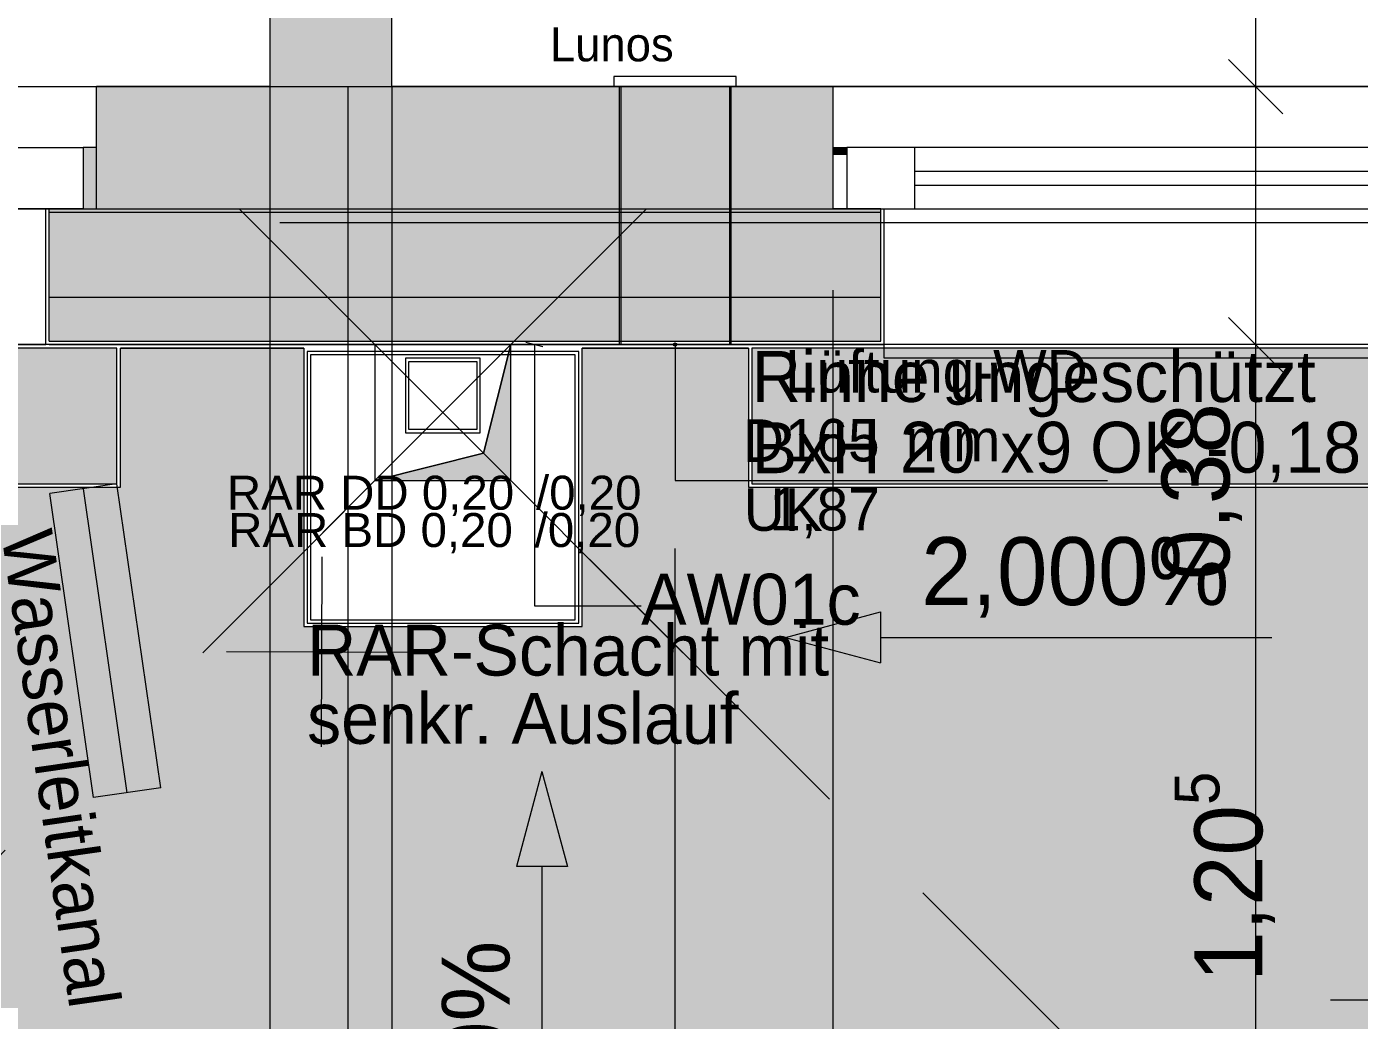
# Model space of a CAD drawing. Header units: metres. Extents: x -3.9 to 83, y -38 to 6.2.
# Drawn here: x 14.527 to 16.49, y -31.175 to -29.712 of the extents above; entities that cross this region are included whole.
import ezdxf

# ---------------------------------------------------------------- set-up
doc = ezdxf.new("R2010")
doc.units = ezdxf.units.M
doc.header["$MEASUREMENT"] = 0
for name, pattern in [('Achse', [0.004, 0.002, -0.001, 0, -0.001]), ('Baufluchtlinie', [0.013, 0.008, -0.005]), ('Punkt 1_1', [0.075, 0.025, -0.05]), ('Untersicht', [0.001, 0.0005, -0.0005])]:
    doc.linetypes.add(name, pattern=pattern)
for name, color, linetype in [('0._EG PP_2_000 Achsraster', 7, 'Continuous'), ('0._EG PP_2_110 Wand Aussen', 7, 'Continuous'), ('0._EG PP_2_120 Wand Innen tragend', 7, 'Continuous'), ('0._EG PP_2_210 Decke', 7, 'Continuous'), ('0._EG PP_2_220 Bodenaufbau', 7, 'Continuous'), ('0._EG PP_2_221 Bodenaufbau - Abdichtung', 7, 'Continuous'), ('0._EG PP_2_221 Bodenaufbau - Terrassenbelag', 7, 'Continuous'), ('0._EG PP_2_270 Deckendurchbruchsymbol', 7, 'Continuous'), ('0._EG PP_2_520 Fixeinbauten', 7, 'Continuous'), ('0._EG PP_2_611 Entwässerung', 7, 'Continuous'), ('0._EG PP_2_915 Allgemein Beschriftung.x', 7, 'Continuous'), ('0._EG PP_2_950 Polierplan Bemaßung', 7, 'Continuous'), ('0._EG PP_2_955 Polierplan Beschriftung', 7, 'Continuous'), ('0._EG PP_2_Gelände_Geländepunkt.verm', 7, 'Continuous')]:
    doc.layers.add(name, color=color, linetype=linetype)
doc.styles.add('ERSTELLTER_STIL_1', font='arial.ttf')
doc.styles.add('ERSTELLTER_STIL_2', font='')
doc.styles.get('ERSTELLTER_STIL_2').set_extended_font_data('Eurostile')

msp = doc.modelspace()

# ---------------------------------------------------------------- hatches: boundary and pattern name
at = {"layer": '0._EG PP_2_110 Wand Aussen', "linetype": 'Continuous', "lineweight": 13, "true_color": 0x3f7f02}
msp.add_hatch(color=76, dxfattribs=at).paths.add_polyline_path([(14.63, -29.8), (14.63, -29.89), (14.63, -29.98), (15.715, -29.98), (15.715, -29.89), (15.715, -29.8)])
at = {"layer": '0._EG PP_2_110 Wand Aussen', "linetype": 'Continuous', "lineweight": 13, "true_color": 0xff6400}
for points in [[(14.61, -29.98), (14.63, -29.98), (14.63, -29.89), (14.61, -29.89)], [(15.735, -29.9), (15.735, -29.89), (15.715, -29.89), (15.715, -29.9)], [(14.56, -29.985), (14.56, -30.11), (15.785, -30.11), (15.785, -29.985)], [(14.56, -30.11), (14.56, -30.175), (15.785, -30.175), (15.785, -30.11)]]:
    msp.add_hatch(color=30, dxfattribs=at).paths.add_polyline_path(points)
at = {"layer": '0._EG PP_2_110 Wand Aussen', "linetype": 'Continuous', "lineweight": 0, "true_color": 0x373737}
msp.add_hatch(color=250, dxfattribs=at).paths.add_polyline_path([(14.56, -29.985), (15.785, -29.985), (15.785, -29.98), (14.56, -29.98)])
at = {"layer": '0._EG PP_2_120 Wand Innen tragend', "linetype": 'Continuous', "lineweight": 13, "true_color": 0x3f7f02}
msp.add_hatch(color=76, dxfattribs=at).paths.add_polyline_path([(15.065, -29.8), (15.065, -25.775), (14.885, -25.775), (14.885, -29.8)])
at = {"layer": '0._EG PP_2_221 Bodenaufbau - Terrassenbelag', "linetype": 'Continuous', "lineweight": 0, "true_color": 0x111111}
msp.add_hatch(color=250, dxfattribs=at).paths.add_polyline_path([(9.8, -31.215), (9.87, -31.215), (9.87, -32.2451), (18.2062, -31.0466), (18.2099, -30.185), (18.0091, -30.185), (18.0091, -30.315), (17.85, -30.315), (17.85, -30.39), (15.59, -30.39), (15.59, -30.185), (15.345, -30.185), (15.345, -30.595), (14.935, -30.595), (14.935, -30.185), (14.665, -30.185), (14.665, -30.39), (12.755, -30.39), (12.755, -30.185), (12.52, -30.185), (12.52, -31.08), (12.535, -31.08), (12.535, -31.495), (12.125, -31.495), (12.125, -31.085), (11.99, -31.085), (11.99, -31.29), (10.08, -31.29), (10.08, -31.085), (9.8, -31.085)])
at = {"layer": '0._EG PP_2_270 Deckendurchbruchsymbol', "linetype": 'Continuous', "lineweight": 0, "true_color": 0x000000}
msp.add_hatch(color=18, dxfattribs=at).paths.add_polyline_path([(15.04, -30.38), (15.24, -30.38), (15.24, -30.18), (15.1996, -30.3396)])
at = {"layer": '0._EG PP_2_611 Entwässerung', "linetype": 'Continuous', "lineweight": 13, "true_color": 0x89cdad}
for points in [[(12.76, -30.385), (14.66, -30.385), (14.66, -30.185), (12.76, -30.185)], [(15.595, -30.385), (17.845, -30.385), (17.845, -30.185), (15.595, -30.185)]]:
    msp.add_hatch(color=123, dxfattribs=at).paths.add_polyline_path(points)
at = {"layer": '0._EG PP_2_950 Polierplan Bemaßung', "linetype": 'Continuous', "lineweight": 0, "true_color": 0x000000}
msp.add_hatch(color=18, dxfattribs=at).paths.add_polyline_path([(15.4795, -30.18), (15.4797, -30.181), (15.4803, -30.1818), (15.4811, -30.1823), (15.482, -30.1825), (15.483, -30.1823), (15.4838, -30.1818), (15.4843, -30.181), (15.4845, -30.18), (15.4843, -30.179), (15.4838, -30.1782), (15.483, -30.1777), (15.482, -30.1775), (15.4811, -30.1777), (15.4803, -30.1782), (15.4797, -30.179)])
at = {"layer": '0._EG PP_2_950 Polierplan Bemaßung', "linetype": 'Continuous', "lineweight": 13, "true_color": 0x6c6cff}
for points in [[(15.6446, -30.6111), (15.7845, -30.6486), (15.7845, -30.5736)], [(15.2859, -30.8083), (15.2484, -30.9482), (15.3234, -30.9482)]]:
    msp.add_hatch(color=171, dxfattribs=at).paths.add_polyline_path(points)

# ---------------------------------------------------------------- linework, layer by layer
at = {"layer": '0._EG PP_2_000 Achsraster', "color": 5, "linetype": 'Achse', "lineweight": 0, "ltscale": 1000}
for p, q in [((15, 3), (15, -36)), ((-1.5, -30), (21, -30))]:
    msp.add_line(p, q, dxfattribs=at)
at = {"layer": '0._EG PP_2_110 Wand Aussen', "color": 7, "linetype": 'Continuous', "lineweight": 13, "ltscale": 1000}
for p, q in [((12.98, -29.8), (14.63, -29.8)), ((14.63, -29.8), (14.63, -29.8)), ((17.865, -29.8), (15.715, -29.8)), ((15.715, -29.8), (15.715, -29.8)), ((14.51, -29.89), (14.61, -29.89)), ((14.61, -29.89), (14.61, -29.98)), ((15.835, -29.89), (15.735, -29.89)), ((15.735, -29.89), (15.735, -29.98)), ((16.795, -29.89), (15.835, -29.89)), ((15.835, -29.98), (15.835, -29.89)), ((16.795, -29.925), (15.835, -29.925)), ((15.835, -29.945), (16.795, -29.945)), ((14.61, -29.98), (14.51, -29.98)), ((14.555, -29.985), (14.555, -29.98)), ((14.56, -29.98), (14.555, -29.98)), ((14.56, -29.98), (14.555, -29.98)), ((14.56, -29.98), (14.555, -29.98)), ((14.555, -29.985), (14.555, -29.98)), ((14.555, -30.11), (14.555, -29.985)), ((14.555, -30.11), (14.555, -29.985)), ((14.56, -29.98), (14.63, -29.98)), ((14.56, -30.175), (14.56, -29.98)), ((14.56, -29.98), (14.63, -29.98)), ((14.56, -29.98), (14.63, -29.98)), ((14.56, -29.985), (15.785, -29.985)), ((15.785, -29.98), (15.715, -29.98)), ((15.785, -29.98), (15.715, -29.98)), ((15.785, -29.98), (15.715, -29.98)), ((15.735, -29.98), (15.835, -29.98)), ((15.785, -29.98), (15.79, -29.98)), ((15.785, -30.175), (15.785, -29.98)), ((15.785, -29.98), (15.79, -29.98)), ((15.785, -29.98), (15.79, -29.98)), ((15.79, -29.985), (15.79, -29.98)), ((15.79, -29.985), (15.79, -29.98)), ((15.79, -30.11), (15.79, -29.985)), ((15.79, -30.11), (15.79, -29.985)), ((15.835, -29.98), (16.795, -29.98)), ((14.555, -30.175), (14.555, -30.11)), ((14.555, -30.175), (14.555, -30.11)), ((15.79, -30.175), (15.79, -30.11)), ((15.79, -30.175), (15.79, -30.11)), ((13.055, -30.18), (14.555, -30.18)), ((14.555, -30.18), (14.555, -30.175)), ((14.555, -30.18), (14.555, -30.175)), ((14.56, -30.18), (14.555, -30.18)), ((14.555, -30.18), (14.555, -30.18)), ((14.56, -30.175), (15.785, -30.175)), ((15.785, -30.18), (15.79, -30.18)), ((15.79, -30.18), (15.79, -30.175)), ((15.79, -30.18), (15.79, -30.175)), ((15.79, -30.2), (15.79, -30.18)), ((17.79, -30.2), (15.79, -30.2))]:
    msp.add_line(p, q, dxfattribs=at)
at = {"layer": '0._EG PP_2_110 Wand Aussen', "color": 7, "linetype": 'Continuous', "lineweight": 18, "ltscale": 1000}
for p, q in [((14.63, -29.89), (14.63, -29.8)), ((14.63, -29.89), (14.63, -29.8)), ((15.715, -29.89), (15.715, -29.8)), ((15.715, -29.89), (15.715, -29.8)), ((14.63, -29.98), (14.63, -29.89)), ((14.63, -29.98), (14.63, -29.89)), ((14.63, -29.98), (14.63, -29.89)), ((15.715, -29.98), (15.715, -29.89)), ((15.715, -29.98), (15.715, -29.89)), ((15.715, -29.98), (15.715, -29.89)), ((14.63, -29.98), (15.715, -29.98))]:
    msp.add_line(p, q, dxfattribs=at)
at = {"layer": '0._EG PP_2_110 Wand Aussen', "color": 1, "linetype": 'Baufluchtlinie', "lineweight": 0, "ltscale": 1000}
msp.add_line((14.56, -30.11), (15.785, -30.11), dxfattribs=at)
at = {"layer": '0._EG PP_2_110 Wand Aussen', "color": 7, "linetype": 'Continuous', "lineweight": 18, "ltscale": 1000, "flags": 128}
for points in [[(14.885, -29.8), (14.63, -29.8)], [(15.3995, -29.8), (15.065, -29.8)], [(15.5645, -29.8), (15.3995, -29.8)], [(15.715, -29.8), (15.5645, -29.8)]]:
    msp.add_lwpolyline(points, dxfattribs=at)
at = {"layer": '0._EG PP_2_110 Wand Aussen', "color": 16, "linetype": 'Untersicht', "lineweight": 13, "ltscale": 1000, "true_color": 0x7e0000, "flags": 128}
for points in [[(15.3995, -29.8), (15.3995, -29.98)], [(15.5645, -29.98), (15.5645, -29.8)], [(15.3995, -29.98), (15.3995, -29.985)], [(15.3995, -29.985), (15.3995, -30.11)], [(15.5645, -29.985), (15.5645, -29.98)], [(15.5645, -30.11), (15.5645, -29.985)], [(15.3995, -30.11), (15.3995, -30.175)], [(15.5645, -30.175), (15.5645, -30.11)], [(15.3995, -30.175), (15.3995, -30.18)], [(15.5645, -30.18), (15.5645, -30.175)]]:
    msp.add_lwpolyline(points, dxfattribs=at)
at = {"layer": '0._EG PP_2_110 Wand Aussen', "color": 7, "linetype": 'Continuous', "lineweight": 13, "ltscale": 1000, "flags": 128}
for points in [[(14.61, -29.98), (14.63, -29.98), (14.63, -29.89), (14.61, -29.89)], [(15.735, -29.9), (15.715, -29.9), (15.715, -29.89), (15.735, -29.89)]]:
    msp.add_lwpolyline(points, close=True, dxfattribs=at)
for points in [[(14.56, -30.18), (15.3995, -30.18)], [(15.3995, -30.18), (15.5645, -30.18)], [(15.5645, -30.18), (15.785, -30.18)]]:
    msp.add_lwpolyline(points, dxfattribs=at)
at = {"layer": '0._EG PP_2_120 Wand Innen tragend', "color": 7, "linetype": 'Continuous', "lineweight": 18, "ltscale": 1000, "flags": 128}
for points in [[(14.885, -25.775), (14.885, -29.8)], [(15.065, -29.8), (15.065, -25.775)]]:
    msp.add_lwpolyline(points, dxfattribs=at)
at = {"layer": '0._EG PP_2_210 Decke', "color": 7, "linetype": 'Continuous', "lineweight": 13, "ltscale": 1000, "true_color": 0xf4f4f4, "flags": 128}
msp.add_lwpolyline([(5.305, -21.495), (0.1844, -21.495), (0.1967, -31.38), (9.535, -31.38), (9.535, -30.88), (12.385, -30.88), (12.385, -29.98), (18.7258, -29.98), (18.7621, -21.495), (12.465, -21.495), (12.465, -24.32), (13.0067, -24.32), (13.2326, -25.87), (9.875, -25.87), (7.875, -25.87), (7.875, -23.92), (5.305, -23.92)], close=True, dxfattribs=at)
at = {"layer": '0._EG PP_2_220 Bodenaufbau', "color": 7, "linetype": 'Continuous', "lineweight": 13, "ltscale": 1000, "true_color": 0xf4f4f4, "flags": 128}
for points in [[(0.3646, -21.675), (0.3765, -31.2), (9.355, -31.2), (9.355, -30.7), (12.205, -30.7), (12.205, -29.8), (18.5466, -29.8), (18.5814, -21.675), (12.645, -21.675), (12.645, -24.1), (10.05, -24.1), (10.05, -25.6), (11.19, -25.6), (11.19, -26.05), (7.695, -26.05), (7.695, -24.1), (5.125, -24.1), (5.125, -21.675)], [(0.5091, -33.33), (0.1991, -33.3299), (0.1997, -33.8043), (18.4106, -31.1861), (18.4149, -30.18), (12.515, -30.18), (12.515, -31.08), (9.665, -31.08), (9.665, -31.58), (0.5066, -31.58)], [(0.5091, -33.33), (0.1991, -33.3299), (0.1997, -33.8057), (18.5407, -31.1689), (18.5449, -30.18), (12.515, -30.18), (12.515, -31.08), (9.665, -31.08), (9.665, -31.58), (0.5066, -31.58)]]:
    msp.add_lwpolyline(points, close=True, dxfattribs=at)
at = {"layer": '0._EG PP_2_221 Bodenaufbau - Abdichtung', "color": 171, "linetype": 'Untersicht', "lineweight": 13, "ltscale": 1000, "true_color": 0x6c6cff, "flags": 128}
for points in [[(12.385, -29.98), (14.84, -29.98)], [(14.84, -29.98), (15.14, -30.28)], [(15.14, -30.28), (14.84, -29.98)], [(14.84, -29.98), (15.44, -29.98)], [(15.14, -30.28), (15.44, -29.98)], [(15.44, -29.98), (15.14, -30.28)], [(15.44, -29.98), (16.5475, -29.98)], [(15.14, -30.28), (13.4349, -31.9852)], [(13.4349, -31.9852), (15.14, -30.28)], [(16.4165, -31.5565), (15.14, -30.28)], [(15.14, -30.28), (16.4165, -31.5565)]]:
    msp.add_lwpolyline(points, dxfattribs=at)
at = {"layer": '0._EG PP_2_221 Bodenaufbau - Terrassenbelag', "color": 7, "linetype": 'Continuous', "lineweight": 18, "ltscale": 1000, "flags": 128}
for points in [[(14.665, -30.1848), (14.935, -30.1848)], [(14.665, -30.185), (14.935, -30.185)], [(14.665, -30.39), (14.665, -30.185)], [(14.935, -30.185), (14.935, -30.595)], [(15.345, -30.1848), (15.59, -30.1848)], [(15.345, -30.185), (15.59, -30.185)], [(15.345, -30.595), (15.345, -30.185)], [(15.59, -30.185), (15.59, -30.39)], [(12.755, -30.3898), (14.665, -30.3898)], [(12.755, -30.39), (14.665, -30.39)], [(15.59, -30.3898), (17.85, -30.3898)], [(15.59, -30.39), (17.85, -30.39)], [(14.935, -30.5948), (15.345, -30.5948)], [(14.935, -30.595), (15.345, -30.595)]]:
    msp.add_lwpolyline(points, dxfattribs=at)
at = {"layer": '0._EG PP_2_270 Deckendurchbruchsymbol', "color": 7, "linetype": 'Untersicht', "lineweight": 13, "ltscale": 1000}
for p, q in [((15.04, -30.38), (15.24, -30.18)), ((15.04, -30.18), (15.24, -30.38))]:
    msp.add_line(p, q, dxfattribs=at)
at = {"layer": '0._EG PP_2_270 Deckendurchbruchsymbol', "color": 7, "linetype": 'Continuous', "lineweight": 13, "ltscale": 1000, "flags": 128}
for points in [[(15.1996, -30.3396), (15.24, -30.18), (15.04, -30.18), (15.04, -30.38)], [(15.04, -30.38), (15.24, -30.38), (15.24, -30.18), (15.1996, -30.3396)]]:
    msp.add_lwpolyline(points, close=True, dxfattribs=at)
at = {"layer": '0._EG PP_2_270 Deckendurchbruchsymbol', "color": 7, "linetype": 'Untersicht', "lineweight": 13, "ltscale": 1000, "flags": 128}
msp.add_lwpolyline([(15.24, -30.38), (15.24, -30.18), (15.04, -30.18), (15.04, -30.38)], close=True, dxfattribs=at)
at = {"layer": '0._EG PP_2_520 Fixeinbauten', "color": 8, "linetype": 'Untersicht', "lineweight": 0, "ltscale": 1000, "flags": 128}
for points in [[(15.392, -29.785), (15.392, -29.8)], [(15.572, -29.785), (15.392, -29.785)], [(15.572, -29.8), (15.572, -29.785)], [(15.392, -29.8), (15.572, -29.8)], [(15.402, -29.8), (15.402, -30.18)], [(15.562, -29.8), (15.562, -30.18)], [(15.402, -30.18), (15.4059, -30.18), (15.4173, -30.18), (15.435, -30.18), (15.4573, -30.18), (15.482, -30.18), (15.5068, -30.18), (15.5291, -30.18), (15.5468, -30.18), (15.5581, -30.18), (15.562, -30.18)]]:
    msp.add_lwpolyline(points, dxfattribs=at)
at = {"layer": '0._EG PP_2_611 Entwässerung', "color": 7, "linetype": 'Continuous', "lineweight": 13, "ltscale": 1000}
for p, q in [((15.34, -30.19), (14.94, -30.19)), ((14.94, -30.19), (14.94, -30.59)), ((15.335, -30.195), (14.945, -30.195)), ((14.945, -30.195), (14.945, -30.585)), ((15.335, -30.585), (15.335, -30.195)), ((15.34, -30.59), (15.34, -30.19)), ((14.94, -30.59), (15.34, -30.59)), ((14.945, -30.585), (15.335, -30.585))]:
    msp.add_line(p, q, dxfattribs=at)
at = {"layer": '0._EG PP_2_611 Entwässerung', "color": 8, "linetype": 'Untersicht', "lineweight": 0, "ltscale": 1000}
for p, q in [((14.66, -30.385), (14.561, -30.3992)), ((14.7244, -30.8328), (14.66, -30.385)), ((14.6254, -30.847), (14.561, -30.3992)), ((14.7244, -30.8328), (14.6254, -30.847))]:
    msp.add_line(p, q, dxfattribs=at)
at = {"layer": '0._EG PP_2_611 Entwässerung', "color": 76, "linetype": 'Achse', "lineweight": 13, "ltscale": 1000, "true_color": 0x3f7f02}
msp.add_line((14.6749, -30.8399), (14.6105, -30.3921), dxfattribs=at)
at = {"layer": '0._EG PP_2_611 Entwässerung', "color": 123, "linetype": 'Continuous', "lineweight": 13, "ltscale": 1000, "true_color": 0x89cdad, "flags": 128}
for points in [[(12.76, -30.385), (14.66, -30.385), (14.66, -30.185), (12.76, -30.185)], [(15.595, -30.385), (17.845, -30.385), (17.845, -30.185), (15.595, -30.185)]]:
    msp.add_lwpolyline(points, close=True, dxfattribs=at)
at = {"layer": '0._EG PP_2_611 Entwässerung', "color": 171, "linetype": 'Continuous', "lineweight": 13, "ltscale": 1000, "true_color": 0x6c6cff, "flags": 128}
for points in [[(15.085, -30.31), (15.195, -30.31), (15.195, -30.2), (15.085, -30.2)], [(15.09, -30.205), (15.19, -30.205), (15.19, -30.305), (15.09, -30.305)]]:
    msp.add_lwpolyline(points, close=True, dxfattribs=at)
at = {"layer": '0._EG PP_2_915 Allgemein Beschriftung.x', "color": 7, "linetype": 'Continuous', "lineweight": 13, "ltscale": 1000}
for p, q in [((15.2874, -30.1833), (15.2624, -30.1767)), ((15.2749, -30.18), (15.2749, -30.5648)), ((15.2749, -30.5648), (15.432, -30.5648))]:
    msp.add_line(p, q, dxfattribs=at)
at = {"layer": '0._EG PP_2_950 Polierplan Bemaßung', "color": 6, "linetype": 'Continuous', "lineweight": 13, "ltscale": 1000, "true_color": 0xfb02fe}
for p, q in [((16.3372, -29.8), (16.3372, -25.5)), ((16.2972, -29.76), (16.3772, -29.84)), ((16.4122, -29.8), (16.2622, -29.8)), ((16.3372, -30.18), (16.3372, -29.8)), ((16.2972, -30.14), (16.3772, -30.22)), ((16.4122, -30.18), (16.2622, -30.18)), ((16.3372, -31.3827), (16.3372, -30.18))]:
    msp.add_line(p, q, dxfattribs=at)
at = {"layer": '0._EG PP_2_950 Polierplan Bemaßung', "color": 7, "linetype": 'Punkt 1_1', "lineweight": 13, "ltscale": 1000}
for p, q in [((14.885, -29.8), (14.885, -35.576)), ((15.065, -29.8), (15.065, -35.576))]:
    msp.add_line(p, q, dxfattribs=at)
at = {"layer": '0._EG PP_2_950 Polierplan Bemaßung', "color": 76, "linetype": 'Continuous', "lineweight": 13, "ltscale": 1000, "true_color": 0x3f7f02}
for p, q in [((15.715, -34.47), (15.715, -30.1)), ((15.482, -34.47), (15.482, -30.48))]:
    msp.add_line(p, q, dxfattribs=at)
at = {"layer": '0._EG PP_2_950 Polierplan Bemaßung', "color": 7, "linetype": 'Continuous', "lineweight": 13, "ltscale": 1000}
for p, q in [((15.482, -30.1825), (15.482, -30.38)), ((15.482, -30.38), (15.582, -30.38)), ((15.582, -30.38), (16.119, -30.38))]:
    msp.add_line(p, q, dxfattribs=at)
at = {"layer": '0._EG PP_2_950 Polierplan Bemaßung', "color": 171, "linetype": 'Continuous', "lineweight": 13, "ltscale": 1000, "true_color": 0x6c6cff}
for p, q in [((15.6446, -30.6111), (15.7845, -30.5736)), ((15.7845, -30.5736), (15.7845, -30.6486)), ((15.6446, -30.6111), (15.7845, -30.6486)), ((15.7845, -30.6111), (15.8446, -30.6111)), ((15.8446, -30.6111), (16.3608, -30.6111)), ((15.2859, -30.8083), (15.2484, -30.9482)), ((15.2859, -30.8083), (15.3234, -30.9482)), ((15.3234, -30.9482), (15.2484, -30.9482)), ((15.2859, -30.9482), (15.2859, -31.0083)), ((15.2859, -31.0083), (15.2859, -31.5557)), ((16.6475, -31.1453), (16.4475, -31.1453))]:
    msp.add_line(p, q, dxfattribs=at)
at = {"layer": '0._EG PP_2_950 Polierplan Bemaßung', "color": 7, "linetype": 'Continuous', "lineweight": 13, "ltscale": 1000}
msp.add_circle((15.482, -30.18), 0.0025, dxfattribs=at)
at = {"layer": '0._EG PP_2_Gelände_Geländepunkt.verm', "color": 8, "linetype": 'Continuous', "lineweight": 0, "ltscale": 1000}
for p, q in [((14.9618, -30.4923), (14.9605, -30.7723)), ((14.8211, -30.6316), (15.1011, -30.6329))]:
    msp.add_line(p, q, dxfattribs=at)

# ---------------------------------------------------------------- texts
at = {"layer": '0._EG PP_2_270 Deckendurchbruchsymbol', "color": 1, "linetype": 'Continuous', "lineweight": 0, "char_height": 0.05, "attachment_point": 8, "style": 'ERSTELLTER_STIL_1'}
for s, insert in [('\\A1;{\\pqc;\\pt0;\\fArial|b0|i0|c0|p0;\\W1.000000;RAR DD 0,20\\fArial|b0|i0|c0|p0;\\W1.000000;\\A1{\\H.66x;\\S^  ;}\\fArial|b0|i0|c0|p0;\\W1.000000; /0,20\\fArial|b0|i0|c0|p0;\\W1.000000;\\A1{\\H.66x;\\S^  ;}\\fArial|b0|i0|c0|p0;\\W1.000000;\\fArial|b0|i0|c0|p0;\\W1.000000;\\A1{\\H.66x;\\S^  ;}}', (15.14, -30.4376)), ('\\A1;{\\pqc;\\pt0;\\fArial|b0|i0|c0|p0;\\W1.000000;RAR BD 0,20\\fArial|b0|i0|c0|p0;\\W1.000000;\\A1{\\H.66x;\\S^  ;}\\fArial|b0|i0|c0|p0;\\W1.000000; /0,20\\fArial|b0|i0|c0|p0;\\W1.000000;\\A1{\\H.66x;\\S^  ;}\\fArial|b0|i0|c0|p0;\\W1.000000;\\fArial|b0|i0|c0|p0;\\W1.000000;\\A1{\\H.66x;\\S^  ;}}', (15.14, -30.4926))]:
    msp.add_mtext(s, dxfattribs=dict(at, insert=insert))
at = {"layer": '0._EG PP_2_915 Allgemein Beschriftung.x', "color": 250, "linetype": 'Continuous', "lineweight": 13, "true_color": 0x3f3f3f, "insert": (15.3888, -29.7636), "char_height": 0.05, "attachment_point": 8, "style": 'ERSTELLTER_STIL_2'}
msp.add_mtext('\\A1;{\\pqc;\\fEurostile|b0|i0|c0|p0;\\W1.000000;Lunos}', dxfattribs=at)
at = {"layer": '0._EG PP_2_915 Allgemein Beschriftung.x', "color": 7, "linetype": 'Continuous', "lineweight": 13, "insert": (15.432, -30.5554), "char_height": 0.075, "attachment_point": 4, "style": 'ERSTELLTER_STIL_2'}
msp.add_mtext('\\A1;{\\pql;\\fEurostile|b0|i0|c0|p0;\\W1.000000;AW01c}', dxfattribs=at)
at = {"layer": '0._EG PP_2_950 Polierplan Bemaßung', "color": 7, "linetype": 'Continuous', "lineweight": 13, "char_height": 0.0625, "style": 'ERSTELLTER_STIL_2'}
for s, insert, attachment_point in [('\\A1;{\\pql;\\pt0,1;\\fEurostile|b0|i0|c0|p0;\\W1.000000;}', (15.582, -30.1769), 1), ('\\A1;{\\pql;\\pt0,1;\\fEurostile|b0|i0|c0|p0;\\W1.000000;Lüftung-WD\\fEurostile|b0|i0|c0|p0;\\W1.000000;\\A1{\\H.66x;\\S^  ;}\\fEurostile|b0|i0|c0|p0;\\W1.000000;\\fEurostile|b0|i0|c0|p0;\\W1.000000;\\A1{\\H.66x;\\S^  ;}\\fEurostile|b0|i0|c0|p0;\\W1.000000;\\fEurostile|b0|i0|c0|p0;\\W1.000000;\\fEurostile|b0|i0|c0|p0;\\W1.000000;\\fEurostile|b0|i0|c0|p0;\\W1.000000;\\fEurostile|b0|i0|c0|p0;\\W1.000000;\\fEurostile|b0|i0|c0|p0;\\W1.000000;\\fEurostile|b0|i0|c0|p0;\\W1.000000;\\A1{\\H.66x;\\S^  ;}\\fEurostile|b0|i0|c0|p0;\\W1.000000;\\fEurostile|b0|i0|c0|p0;\\W1.000000;\\A1{\\H.66x;\\S^  ;}\\fEurostile|b0|i0|c0|p0;\\W1.000000;\\fEurostile|b0|i0|c0|p0;\\W1.000000;\\fEurostile|b0|i0|c0|p0;\\W1.000000;\\fEurostile|b0|i0|c0|p0;\\W1.000000;\\fEurostile|b0|i0|c0|p0;\\W1.000000;\\fEurostile|b0|i0|c0|p0;\\W1.000000;\\fEurostile|b0|i0|c0|p0;\\W1.000000;\\A1{\\H.66x;\\S^  ;}\\fEurostile|b0|i0|c0|p0;\\W1.000000;\\fEurostile|b0|i0|c0|p0;\\W1.000000;\\A1{\\H.66x;\\S^  ;}\\fEurostile|b0|i0|c0|p0;\\W1.000000;\\fEurostile|b0|i0|c0|p0;\\W1.000000;\\fEurostile|b0|i0|c0|p0;\\W1.000000;\\fEurostile|b0|i0|c0|p0;\\W1.000000;\\fEurostile|b0|i0|c0|p0;\\W1.000000;\\fEurostile|b0|i0|c0|p0;\\W1.000000;\\fEurostile|b0|i0|c0|p0;\\W1.000000;\\A1{\\H.66x;\\S^  ;}\\fEurostile|b0|i0|c0|p0;\\W1.000000;\\fEurostile|b0|i0|c0|p0;\\W1.000000;\\A1{\\H.66x;\\S^  ;}\\fEurostile|b0|i0|c0|p0;\\W1.000000;\\fEurostile|b0|i0|c0|p0;\\W1.000000;\\fEurostile|b0|i0|c0|p0;\\W1.000000;\\fEurostile|b0|i0|c0|p0;\\W1.000000;\\fEurostile|b0|i0|c0|p0;\\W1.000000;\\fEurostile|b0|i0|c0|p0;\\W1.000000;\\fEurostile|b0|i0|c0|p0;\\W1.000000;\\A1{\\H.66x;\\S^  ;}\\fEurostile|b0|i0|c0|p0;\\W1.000000;\\fEurostile|b0|i0|c0|p0;\\W1.000000;\\A1{\\H.66x;\\S^  ;}\\fEurostile|b0|i0|c0|p0;\\W1.000000;\\fEurostile|b0|i0|c0|p0;\\W1.000000;\\fEurostile|b0|i0|c0|p0;\\W1.000000;\\fEurostile|b0|i0|c0|p0;\\W1.000000;\\fEurostile|b0|i0|c0|p0;\\W1.000000;\\fEurostile|b0|i0|c0|p0;\\W1.000000;\\fEurostile|b0|i0|c0|p0;\\W1.000000;\\A1{\\H.66x;\\S^  ;}\\fEurostile|b0|i0|c0|p0;\\W1.000000;}', (15.6438, -30.188), 1), ('\\A1;{\\pql;\\pt0,1;\\fEurostile|b0|i0|c0|p0;\\W1.000000;D}', (15.582, -30.2901), 1), ('\\A1;{\\pql;\\pt0,1;\\fEurostile|b0|i0|c0|p0;\\W1.000000;165\\fEurostile|b0|i0|c0|p0;\\W1.000000;\\A1{\\H.66x;\\S^  ;}\\fEurostile|b0|i0|c0|p0;\\W1.000000; mm\\fEurostile|b0|i0|c0|p0;\\W1.000000;\\A1{\\H.66x;\\S^  ;}\\fEurostile|b0|i0|c0|p0;\\W1.000000;\\fEurostile|b0|i0|c0|p0;\\W1.000000;\\fEurostile|b0|i0|c0|p0;\\W1.000000;\\fEurostile|b0|i0|c0|p0;\\W1.000000;\\fEurostile|b0|i0|c0|p0;\\W1.000000;\\fEurostile|b0|i0|c0|p0;\\W1.000000;\\fEurostile|b0|i0|c0|p0;\\W1.000000;\\A1{\\H.66x;\\S^  ;}\\fEurostile|b0|i0|c0|p0;\\W1.000000;\\fEurostile|b0|i0|c0|p0;\\W1.000000;\\A1{\\H.66x;\\S^  ;}\\fEurostile|b0|i0|c0|p0;\\W1.000000;\\fEurostile|b0|i0|c0|p0;\\W1.000000;\\fEurostile|b0|i0|c0|p0;\\W1.000000;\\fEurostile|b0|i0|c0|p0;\\W1.000000;\\fEurostile|b0|i0|c0|p0;\\W1.000000;\\fEurostile|b0|i0|c0|p0;\\W1.000000;\\fEurostile|b0|i0|c0|p0;\\W1.000000;\\A1{\\H.66x;\\S^  ;}\\fEurostile|b0|i0|c0|p0;\\W1.000000;\\fEurostile|b0|i0|c0|p0;\\W1.000000;\\A1{\\H.66x;\\S^  ;}\\fEurostile|b0|i0|c0|p0;\\W1.000000;\\fEurostile|b0|i0|c0|p0;\\W1.000000;\\fEurostile|b0|i0|c0|p0;\\W1.000000;\\fEurostile|b0|i0|c0|p0;\\W1.000000;\\fEurostile|b0|i0|c0|p0;\\W1.000000;\\fEurostile|b0|i0|c0|p0;\\W1.000000;\\fEurostile|b0|i0|c0|p0;\\W1.000000;\\A1{\\H.66x;\\S^  ;}\\fEurostile|b0|i0|c0|p0;\\W1.000000;\\fEurostile|b0|i0|c0|p0;\\W1.000000;\\A1{\\H.66x;\\S^  ;}\\fEurostile|b0|i0|c0|p0;\\W1.000000;\\fEurostile|b0|i0|c0|p0;\\W1.000000;\\fEurostile|b0|i0|c0|p0;\\W1.000000;\\fEurostile|b0|i0|c0|p0;\\W1.000000;\\fEurostile|b0|i0|c0|p0;\\W1.000000;\\fEurostile|b0|i0|c0|p0;\\W1.000000;\\fEurostile|b0|i0|c0|p0;\\W1.000000;\\A1{\\H.66x;\\S^  ;}\\fEurostile|b0|i0|c0|p0;\\W1.000000;\\fEurostile|b0|i0|c0|p0;\\W1.000000;\\A1{\\H.66x;\\S^  ;}\\fEurostile|b0|i0|c0|p0;\\W1.000000;\\fEurostile|b0|i0|c0|p0;\\W1.000000;\\fEurostile|b0|i0|c0|p0;\\W1.000000;\\fEurostile|b0|i0|c0|p0;\\W1.000000;\\fEurostile|b0|i0|c0|p0;\\W1.000000;\\fEurostile|b0|i0|c0|p0;\\W1.000000;\\fEurostile|b0|i0|c0|p0;\\W1.000000;\\A1{\\H.66x;\\S^  ;}\\fEurostile|b0|i0|c0|p0;\\W1.000000;}', (15.6438, -30.2895), 1), ('\\A1;{\\pqr;\\pt0,1;\\fEurostile|b0|i0|c0|p0;\\W1.000000;UK}', (15.6993, -30.3917), 3), ('\\A1;{\\pqr;\\pt0,1;\\fEurostile|b0|i0|c0|p0;\\W1.000000;1,87\\fEurostile|b0|i0|c0|p0;\\W1.000000;\\A1{\\H.66x;\\S^  ;}\\fEurostile|b0|i0|c0|p0;\\W1.000000;\\fEurostile|b0|i0|c0|p0;\\W1.000000;\\A1{\\H.66x;\\S^  ;}\\fEurostile|b0|i0|c0|p0;\\W1.000000;\\fEurostile|b0|i0|c0|p0;\\W1.000000;\\fEurostile|b0|i0|c0|p0;\\W1.000000;\\fEurostile|b0|i0|c0|p0;\\W1.000000;\\fEurostile|b0|i0|c0|p0;\\W1.000000;\\fEurostile|b0|i0|c0|p0;\\W1.000000;\\fEurostile|b0|i0|c0|p0;\\W1.000000;\\A1{\\H.66x;\\S^  ;}\\fEurostile|b0|i0|c0|p0;\\W1.000000;\\fEurostile|b0|i0|c0|p0;\\W1.000000;\\A1{\\H.66x;\\S^  ;}\\fEurostile|b0|i0|c0|p0;\\W1.000000;\\fEurostile|b0|i0|c0|p0;\\W1.000000;\\fEurostile|b0|i0|c0|p0;\\W1.000000;\\fEurostile|b0|i0|c0|p0;\\W1.000000;\\fEurostile|b0|i0|c0|p0;\\W1.000000;\\fEurostile|b0|i0|c0|p0;\\W1.000000;\\fEurostile|b0|i0|c0|p0;\\W1.000000;\\A1{\\H.66x;\\S^  ;}\\fEurostile|b0|i0|c0|p0;\\W1.000000;\\fEurostile|b0|i0|c0|p0;\\W1.000000;\\A1{\\H.66x;\\S^  ;}\\fEurostile|b0|i0|c0|p0;\\W1.000000;\\fEurostile|b0|i0|c0|p0;\\W1.000000;\\fEurostile|b0|i0|c0|p0;\\W1.000000;\\fEurostile|b0|i0|c0|p0;\\W1.000000;\\fEurostile|b0|i0|c0|p0;\\W1.000000;\\fEurostile|b0|i0|c0|p0;\\W1.000000;\\fEurostile|b0|i0|c0|p0;\\W1.000000;\\A1{\\H.66x;\\S^  ;}\\fEurostile|b0|i0|c0|p0;\\W1.000000;\\fEurostile|b0|i0|c0|p0;\\W1.000000;\\fEurostile|b0|i0|c0|p0;\\W1.000000;\\fEurostile|b0|i0|c0|p0;\\W1.000000;\\fEurostile|b0|i0|c0|p0;\\W1.000000;\\fEurostile|b0|i0|c0|p0;\\W1.000000;\\fEurostile|b0|i0|c0|p0;\\W1.000000;\\fEurostile|b0|i0|c0|p0;\\W1.000000;\\fEurostile|b0|i0|c0|p0;\\W1.000000;\\fEurostile|b0|i0|c0|p0;\\W1.000000;\\fEurostile|b0|i0|c0|p0;\\W1.000000;\\fEurostile|b0|i0|c0|p0;\\W1.000000;\\fEurostile|b0|i0|c0|p0;\\W1.000000;\\fEurostile|b0|i0|c0|p0;\\W1.000000;\\fEurostile|b0|i0|c0|p0;\\W1.000000;\\fEurostile|b0|i0|c0|p0;\\W1.000000;\\fEurostile|b0|i0|c0|p0;\\W1.000000;\\fEurostile|b0|i0|c0|p0;\\W1.000000;\\fEurostile|b0|i0|c0|p0;\\W1.000000;}', (15.8908, -30.3911), 3)]:
    msp.add_mtext(s, dxfattribs=dict(at, insert=insert, attachment_point=attachment_point))
at = {"layer": '0._EG PP_2_950 Polierplan Bemaßung', "color": 6, "linetype": 'Continuous', "lineweight": 13, "true_color": 0xfb02fe, "insert": (16.3172, -30.5264), "char_height": 0.1, "width": 0.306373, "attachment_point": 7, "rotation": 90, "style": 'ERSTELLTER_STIL_2'}
msp.add_mtext('\\A1;{\\pql;\\fEurostile|b0|i0|c0|p0;\\W1.000000;0,38}', dxfattribs=at)
at = {"layer": '0._EG PP_2_950 Polierplan Bemaßung', "color": 171, "linetype": 'Continuous', "lineweight": 13, "true_color": 0x6c6cff, "insert": (15.8446, -30.5821), "char_height": 0.1, "attachment_point": 7, "style": 'ERSTELLTER_STIL_2'}
msp.add_mtext('\\A1;{\\pql;\\fEurostile|b0|i0|c0|p0;\\W1.000000;2,000\\fEurostile|b0|i0|c0|p0;\\W1.000000;%}', dxfattribs=at)
at = {"layer": '0._EG PP_2_950 Polierplan Bemaßung', "color": 6, "linetype": 'Continuous', "lineweight": 13, "true_color": 0xfb02fe, "insert": (16.3761, -31.1181), "char_height": 0.1, "attachment_point": 7, "rotation": 90, "style": 'ERSTELLTER_STIL_2'}
msp.add_mtext('\\A1;{\\pql;\\fEurostile|b0|i0|c0|p0;\\W1.000000;1,20\\fEurostile|b0|i0|c0|p0;\\W1.000000;\\A1{\\H.66x;\\S5^  ;}}', dxfattribs=at)
at = {"layer": '0._EG PP_2_950 Polierplan Bemaßung', "color": 171, "linetype": 'Continuous', "lineweight": 13, "true_color": 0x6c6cff, "insert": (15.2569, -31.5557), "char_height": 0.1, "attachment_point": 7, "rotation": 90, "style": 'ERSTELLTER_STIL_2'}
msp.add_mtext('\\A1;{\\pql;\\fEurostile|b0|i0|c0|p0;\\W1.000000;-2,000\\fEurostile|b0|i0|c0|p0;\\W1.000000;%}', dxfattribs=at)
at = {"layer": '0._EG PP_2_955 Polierplan Beschriftung', "color": 7, "linetype": 'Continuous', "lineweight": 13, "char_height": 0.075, "attachment_point": 1, "style": 'ERSTELLTER_STIL_2'}
for s, insert in [('\\A1;{\\pql;\\fEurostile|b0|i0|c0|p0;\\W1.000000;Rinne ungeschützt\\fEurostile|b0|i0|c0|p0;\\W1.000000;  }', (15.595, -30.1894)), ('\\A1;{\\pql;\\pt0,1;\\fEurostile|b0|i0|c0|p0;\\W1.000000;BxH }', (15.595, -30.2943)), ('\\A1;{\\pql;\\pt0,1;\\fEurostile|b0|i0|c0|p0;\\W1.000000;20\\fEurostile|b0|i0|c0|p0;\\W1.000000;\\A1{\\H.66x;\\S^  ;}\\fEurostile|b0|i0|c0|p0;\\W1.000000;\\fEurostile|b0|i0|c0|p0;\\W1.000000;\\A1{\\H.66x;\\S^  ;}\\fEurostile|b0|i0|c0|p0;\\W1.000000;x\\fEurostile|b0|i0|c0|p0;\\W1.000000;\\fEurostile|b0|i0|c0|p0;\\W1.000000;\\fEurostile|b0|i0|c0|p0;\\W1.000000;\\fEurostile|b0|i0|c0|p0;\\W1.000000;\\fEurostile|b0|i0|c0|p0;\\W1.000000;9\\fEurostile|b0|i0|c0|p0;\\W1.000000;\\A1{\\H.66x;\\S^  ;}\\fEurostile|b0|i0|c0|p0;\\W1.000000;\\fEurostile|b0|i0|c0|p0;\\W1.000000;\\A1{\\H.66x;\\S^  ;}\\fEurostile|b0|i0|c0|p0;\\W1.000000;\\fEurostile|b0|i0|c0|p0;\\W1.000000;\\fEurostile|b0|i0|c0|p0;\\W1.000000;\\fEurostile|b0|i0|c0|p0;\\W1.000000;\\fEurostile|b0|i0|c0|p0;\\W1.000000;\\fEurostile|b0|i0|c0|p0;\\W1.000000;\\fEurostile|b0|i0|c0|p0;\\W1.000000;\\A1{\\H.66x;\\S^  ;}\\fEurostile|b0|i0|c0|p0;\\W1.000000;\\fEurostile|b0|i0|c0|p0;\\W1.000000;\\A1{\\H.66x;\\S^  ;}\\fEurostile|b0|i0|c0|p0;\\W1.000000;\\fEurostile|b0|i0|c0|p0;\\W1.000000;\\fEurostile|b0|i0|c0|p0;\\W1.000000;\\fEurostile|b0|i0|c0|p0;\\W1.000000;\\fEurostile|b0|i0|c0|p0;\\W1.000000;\\fEurostile|b0|i0|c0|p0;\\W1.000000;\\fEurostile|b0|i0|c0|p0;\\W1.000000;\\A1{\\H.66x;\\S^  ;}\\fEurostile|b0|i0|c0|p0;\\W1.000000;\\fEurostile|b0|i0|c0|p0;\\W1.000000;\\A1{\\H.66x;\\S^  ;}\\fEurostile|b0|i0|c0|p0;\\W1.000000;\\fEurostile|b0|i0|c0|p0;\\W1.000000;\\fEurostile|b0|i0|c0|p0;\\W1.000000;\\fEurostile|b0|i0|c0|p0;\\W1.000000;\\fEurostile|b0|i0|c0|p0;\\W1.000000;\\fEurostile|b0|i0|c0|p0;\\W1.000000;\\fEurostile|b0|i0|c0|p0;\\W1.000000;\\A1{\\H.66x;\\S^  ;}\\fEurostile|b0|i0|c0|p0;\\W1.000000;\\fEurostile|b0|i0|c0|p0;\\W1.000000;\\A1{\\H.66x;\\S^  ;}\\fEurostile|b0|i0|c0|p0;\\W1.000000;\\fEurostile|b0|i0|c0|p0;\\W1.000000;\\fEurostile|b0|i0|c0|p0;\\W1.000000;\\fEurostile|b0|i0|c0|p0;\\W1.000000;\\fEurostile|b0|i0|c0|p0;\\W1.000000;\\fEurostile|b0|i0|c0|p0;\\W1.000000;\\fEurostile|b0|i0|c0|p0;\\W1.000000;\\A1{\\H.66x;\\S^  ;}\\fEurostile|b0|i0|c0|p0;\\W1.000000;}', (15.8129, -30.2936)), ('\\A1;{\\pql;\\pt0,1;\\fEurostile|b0|i0|c0|p0;\\W1.000000; OK }', (16.0654, -30.2936)), ('\\A1;{\\pql;\\pt0,1;\\fEurostile|b0|i0|c0|p0;\\W1.000000;-0,18\\fEurostile|b0|i0|c0|p0;\\W1.000000;\\A1{\\H.66x;\\S^  ;}\\fEurostile|b0|i0|c0|p0;\\W1.000000;\\fEurostile|b0|i0|c0|p0;\\W1.000000;\\A1{\\H.66x;\\S^  ;}\\fEurostile|b0|i0|c0|p0;\\W1.000000;\\fEurostile|b0|i0|c0|p0;\\W1.000000;\\fEurostile|b0|i0|c0|p0;\\W1.000000;\\fEurostile|b0|i0|c0|p0;\\W1.000000;\\fEurostile|b0|i0|c0|p0;\\W1.000000;\\fEurostile|b0|i0|c0|p0;\\W1.000000;\\fEurostile|b0|i0|c0|p0;\\W1.000000;\\A1{\\H.66x;\\S^  ;}\\fEurostile|b0|i0|c0|p0;\\W1.000000;\\fEurostile|b0|i0|c0|p0;\\W1.000000;\\A1{\\H.66x;\\S^  ;}\\fEurostile|b0|i0|c0|p0;\\W1.000000;\\fEurostile|b0|i0|c0|p0;\\W1.000000;\\fEurostile|b0|i0|c0|p0;\\W1.000000;\\fEurostile|b0|i0|c0|p0;\\W1.000000;\\fEurostile|b0|i0|c0|p0;\\W1.000000;\\fEurostile|b0|i0|c0|p0;\\W1.000000;\\fEurostile|b0|i0|c0|p0;\\W1.000000;\\A1{\\H.66x;\\S^  ;}\\fEurostile|b0|i0|c0|p0;\\W1.000000;\\fEurostile|b0|i0|c0|p0;\\W1.000000;\\A1{\\H.66x;\\S^  ;}\\fEurostile|b0|i0|c0|p0;\\W1.000000;\\fEurostile|b0|i0|c0|p0;\\W1.000000;\\fEurostile|b0|i0|c0|p0;\\W1.000000;\\fEurostile|b0|i0|c0|p0;\\W1.000000;\\fEurostile|b0|i0|c0|p0;\\W1.000000;\\fEurostile|b0|i0|c0|p0;\\W1.000000;\\fEurostile|b0|i0|c0|p0;\\W1.000000;\\A1{\\H.66x;\\S^  ;}\\fEurostile|b0|i0|c0|p0;\\W1.000000;\\fEurostile|b0|i0|c0|p0;\\W1.000000;\\fEurostile|b0|i0|c0|p0;\\W1.000000;\\fEurostile|b0|i0|c0|p0;\\W1.000000;\\fEurostile|b0|i0|c0|p0;\\W1.000000;\\fEurostile|b0|i0|c0|p0;\\W1.000000;\\fEurostile|b0|i0|c0|p0;\\W1.000000;\\fEurostile|b0|i0|c0|p0;\\W1.000000;\\fEurostile|b0|i0|c0|p0;\\W1.000000;\\fEurostile|b0|i0|c0|p0;\\W1.000000;\\fEurostile|b0|i0|c0|p0;\\W1.000000;\\fEurostile|b0|i0|c0|p0;\\W1.000000;\\fEurostile|b0|i0|c0|p0;\\W1.000000;\\fEurostile|b0|i0|c0|p0;\\W1.000000;\\fEurostile|b0|i0|c0|p0;\\W1.000000;\\fEurostile|b0|i0|c0|p0;\\W1.000000;\\fEurostile|b0|i0|c0|p0;\\W1.000000;\\fEurostile|b0|i0|c0|p0;\\W1.000000;\\fEurostile|b0|i0|c0|p0;\\W1.000000;}', (16.2638, -30.2936))]:
    msp.add_mtext(s, dxfattribs=dict(at, insert=insert))
at = {"layer": '0._EG PP_2_955 Polierplan Beschriftung', "color": 7, "linetype": 'Continuous', "lineweight": 13, "insert": (14.5639, -30.4487), "char_height": 0.075, "attachment_point": 1, "rotation": 278.1856, "style": 'ERSTELLTER_STIL_2'}
msp.add_mtext('\\A1;{\\pql;\\fEurostile|b0|i0|c0|p0;\\W1.000000;Wasserleitkanal\\fEurostile|b0|i0|c0|p0;\\W1.000000;  }', dxfattribs=at)
at = {"layer": '0._EG PP_2_955 Polierplan Beschriftung', "color": 7, "linetype": 'Continuous', "lineweight": 13, "insert": (14.94, -30.5923), "char_height": 0.075, "width": 0.868437, "attachment_point": 1, "line_spacing_factor": 0.803591, "style": 'ERSTELLTER_STIL_2'}
msp.add_mtext('\\A1;{\\pql;\\fEurostile|b0|i0|c0|p0;\\W1.000000;RAR-Schacht mit senkr. Auslauf\\fEurostile|b0|i0|c0|p0;\\W1.000000;  }', dxfattribs=at)

doc.saveas('drawing.dxf')
